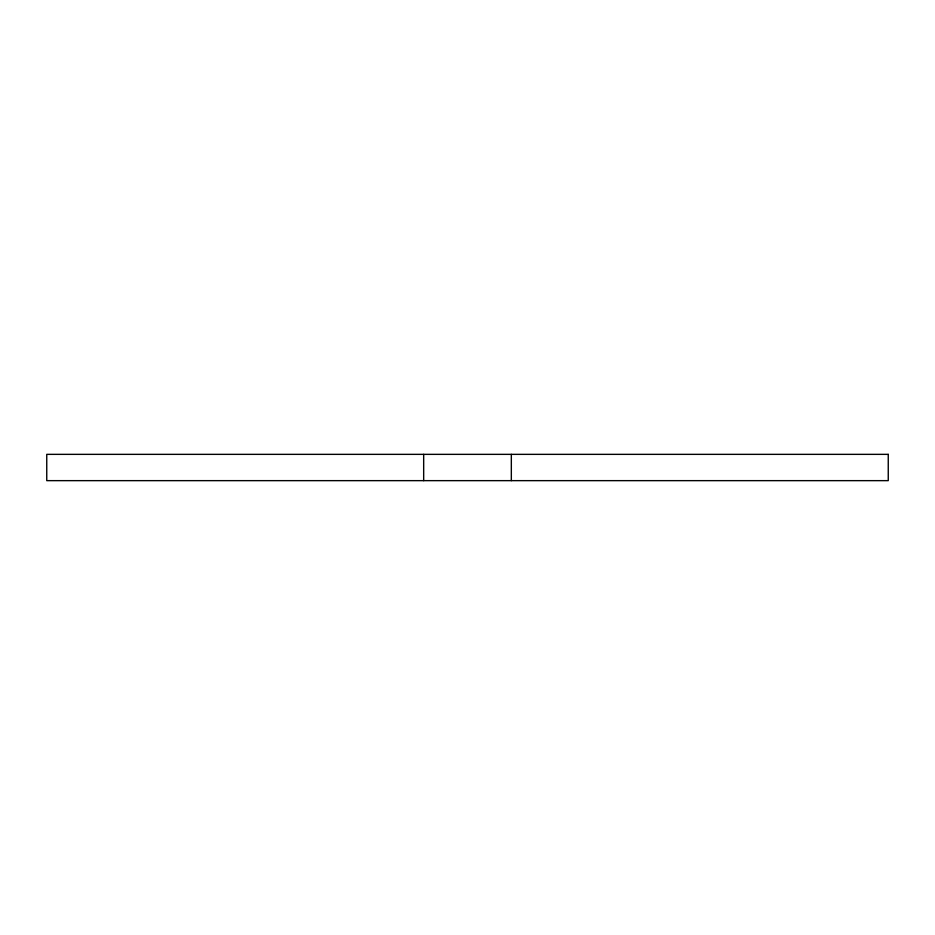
<?xml version="1.0" encoding="UTF-8"?>
<svg xmlns="http://www.w3.org/2000/svg" width="935" height="935" viewBox="0 0 935 935"><rect width="100%" height="100%" fill="white"/><g stroke="black" fill="none" stroke-linecap="round" stroke-linejoin="round"><path stroke-width="1.4" d="M511.328 454.352L511.328 480.648M423.672 454.352L423.672 480.648M888.25 454.352L46.75 454.352L46.75 480.648L888.25 480.648L888.25 454.352"/></g></svg>
